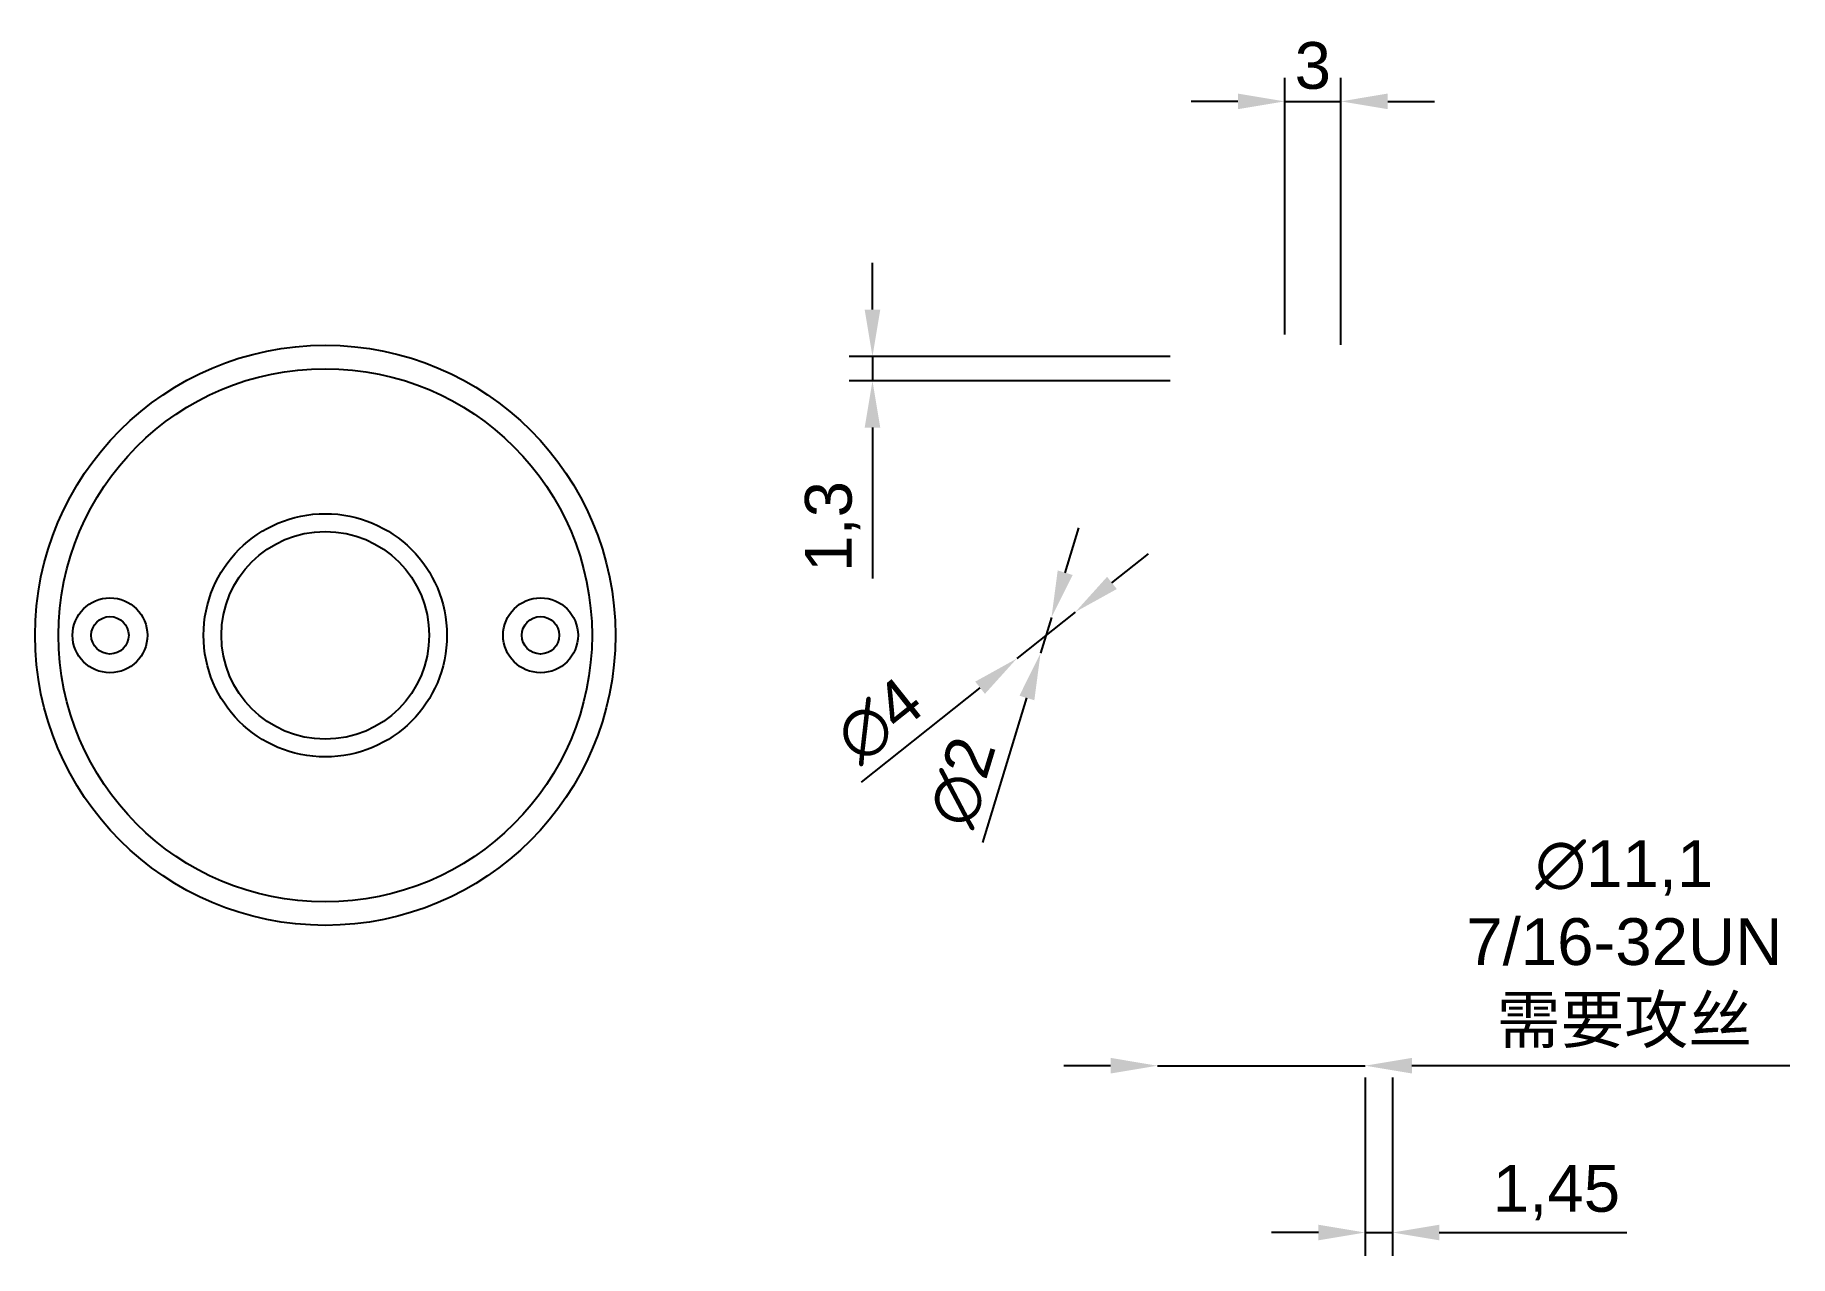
# Model space of a CAD drawing. Header units: millimetres. Extents: x -65.5 to 28.2, y -33.2 to 32.1.
import ezdxf

# ---------------------------------------------------------------- set-up
doc = ezdxf.new("R2010")
doc.units = ezdxf.units.MM
doc.styles.get("Standard").update_dxf_attribs({"font": 'arial.ttf'})
doc.dimstyles.new('ISO-25', dxfattribs={"dimtxt": 2.5, "dimasz": 2.5, "dimexe": 1.25, "dimexo": 0.625, "dimtad": 1, "dimtxsty": 'Standard', "dimcen": 2.5, "dimadec": 0, "dimazin": 0, "dimtfac": 1, "dimtmove": 0, "dimatfit": 3, "dimfxl": 1, "dimarcsym": 0})

# ---------------------------------------------------------------- blocks, each defined once
blk = doc.blocks.new('*D3')
at = {"color": 0, "lineweight": -2, "transparency": 16777216}
for p, q in [((-8.048, -23), (-10.548, -23)), ((-5.548, -23), (5.548, -23)), ((28.235, -23), (8.048, -23))]:
    blk.add_line(p, q, dxfattribs=at)
at = {"color": 0, "transparency": 16777216}
for points in [[(-8.048, -22.583), (-8.048, -23.417), (-5.548, -23)], [(8.048, -22.583), (8.048, -23.417), (5.548, -23)]]:
    blk.add_solid(points, dxfattribs=at)
at = {"layer": 'Defpoints', "color": 0, "transparency": 16777216}
for p in [(-5.548, -23, -0.154), (5.548, -23, 0.154)]:
    blk.add_point(p, dxfattribs=at)
at = {"color": 0, "transparency": 16777216, "insert": (19.392, -16.507), "char_height": 2.5, "width": 17.26266, "attachment_point": 5}
blk.add_mtext('∅11,1\\P7/16-32UN\\P{\\fSimSun|b0|i0|c134|p2;需要攻丝}', dxfattribs=at)
blk = doc.blocks.new('*D5')
at = {"color": 0, "lineweight": -2, "transparency": 16777216}
for p, q in [((-7.978, 2.801), (-6.022, 4.358)), ((-9.935, 1.245), (-13.065, -1.245)), ((-21.36, -7.843), (-15.022, -2.801))]:
    blk.add_line(p, q, dxfattribs=at)
at = {"color": 0, "transparency": 16777216}
for points in [[(-8.238, 3.127), (-7.719, 2.475), (-9.935, 1.245)], [(-15.281, -2.475), (-14.762, -3.127), (-13.065, -1.245)]]:
    blk.add_solid(points, dxfattribs=at)
at = {"layer": 'Defpoints', "color": 0, "transparency": 16777216}
for p in [(-9.935, 1.245), (-13.065, -1.245)]:
    blk.add_point(p, dxfattribs=at)
at = {"color": 0, "transparency": 16777216, "insert": (-20.396, -4.557), "char_height": 2.5, "attachment_point": 5, "rotation": 38.49932}
blk.add_mtext('∅4', dxfattribs=at)
blk = doc.blocks.new('*D6')
at = {"color": 0, "lineweight": -2, "transparency": 16777216}
for p, q in [((1.25, 16.075), (1.25, 29.784)), ((4.25, 15.531), (4.25, 29.784)), ((-1.25, 28.534), (-3.75, 28.534)), ((1.25, 28.534), (4.25, 28.534)), ((6.75, 28.534), (9.25, 28.534))]:
    blk.add_line(p, q, dxfattribs=at)
at = {"color": 0, "transparency": 16777216}
for points in [[(-1.25, 28.951), (-1.25, 28.118), (1.25, 28.534)], [(6.75, 28.951), (6.75, 28.118), (4.25, 28.534)]]:
    blk.add_solid(points, dxfattribs=at)
at = {"layer": 'Defpoints', "color": 0, "transparency": 16777216}
for p in [(4.25, 28.534), (1.25, 15.45, -7), (4.25, 14.906, -7)]:
    blk.add_point(p, dxfattribs=at)
at = {"color": 0, "transparency": 16777216, "insert": (2.75, 30.437), "char_height": 2.5, "attachment_point": 5}
blk.add_mtext('3', dxfattribs=at)
blk = doc.blocks.new('*D7')
at = {"color": 0, "lineweight": -2, "transparency": 16777216}
for p, q in [((-10.478, 3.347), (-9.747, 5.738)), ((-11.208, 0.956), (-11.792, -0.956)), ((-14.883, -11.078), (-12.522, -3.347))]:
    blk.add_line(p, q, dxfattribs=at)
at = {"color": 0, "transparency": 16777216}
for points in [[(-10.876, 3.469), (-10.079, 3.226), (-11.208, 0.956)], [(-12.921, -3.226), (-12.124, -3.469), (-11.792, -0.956)]]:
    blk.add_solid(points, dxfattribs=at)
at = {"layer": 'Defpoints', "color": 0, "transparency": 16777216}
for p in [(-11.208, 0.956, -1.25), (-11.792, -0.956, -1.25)]:
    blk.add_point(p, dxfattribs=at)
at = {"color": 0, "transparency": 16777216, "insert": (-15.953, -7.832), "char_height": 2.5, "attachment_point": 5, "rotation": 73.01712}
blk.add_mtext('∅2', dxfattribs=at)
blk = doc.blocks.new('*D9')
at = {"color": 0, "lineweight": -2, "transparency": 16777216}
for p, q in [((-20.77, 17.406), (-20.77, 19.906)), ((-4.875, 14.906), (-22.02, 14.906)), ((-20.77, 14.906), (-20.77, 13.601)), ((-4.875, 13.601), (-22.02, 13.601)), ((-20.77, 11.101), (-20.77, 3.035))]:
    blk.add_line(p, q, dxfattribs=at)
at = {"color": 0, "transparency": 16777216}
for points in [[(-21.187, 17.406), (-20.353, 17.406), (-20.77, 14.906)], [(-21.187, 11.101), (-20.353, 11.101), (-20.77, 13.601)]]:
    blk.add_solid(points, dxfattribs=at)
at = {"layer": 'Defpoints', "color": 0, "transparency": 16777216}
for p in [(-4.25, 14.906, -7), (-20.77, 13.601), (-4.25, 13.601, -7)]:
    blk.add_point(p, dxfattribs=at)
at = {"color": 0, "transparency": 16777216, "insert": (-22.898, 5.818), "char_height": 2.5, "attachment_point": 5, "rotation": 90}
blk.add_mtext('1,3', dxfattribs=at)
blk = doc.blocks.new('*D10')
at = {"color": 0, "lineweight": -2, "transparency": 16777216}
for p, q in [((5.548, -23.625), (5.548, -33.165)), ((7.003, -23.625), (7.003, -33.165)), ((3.048, -31.915), (0.548, -31.915)), ((5.548, -31.915), (7.003, -31.915)), ((9.503, -31.915), (19.53, -31.915))]:
    blk.add_line(p, q, dxfattribs=at)
at = {"color": 0, "transparency": 16777216}
for points in [[(3.048, -31.498), (3.048, -32.331), (5.548, -31.915)], [(9.503, -31.498), (9.503, -32.331), (7.003, -31.915)]]:
    blk.add_solid(points, dxfattribs=at)
at = {"layer": 'Defpoints', "color": 0, "transparency": 16777216}
for p in [(5.548, -23), (7.003, -23), (7.003, -31.915)]:
    blk.add_point(p, dxfattribs=at)
at = {"color": 0, "transparency": 16777216, "insert": (15.766, -29.787), "char_height": 2.5, "attachment_point": 5}
blk.add_mtext('1,45', dxfattribs=at)

msp = doc.modelspace()

# ---------------------------------------------------------------- linework, layer by layer
for centre, radius in [((-50, 0), 15.5), ((-50, 0), 14.25), ((-50, 0), 6.5), ((-50, 0), 5.55), ((-61.5, 0), 2), ((-38.5, 0), 2), ((-61.5, 0), 1), ((-38.5, 0), 1)]:
    msp.add_circle(centre, radius)

# ---------------------------------------------------------------- dimensions: what is measured, and where the dimension line sits
for base, p1, p2, picture, middle in [((4.25, 28.534), (1.25, 15.45, -7), (4.25, 14.906, -7), '*D6', (2.75, 30.437)), ((7.0028, -31.9145), (5.5479, -23), (7.0028, -23), '*D10', (15.7665, -29.7871))]:
    dim = msp.add_linear_dim(base=base, p1=p1, p2=p2, dimstyle='ISO-25')
    dim.commit()
    dim.dimension.update_dxf_attribs({"geometry": picture, "text_midpoint": middle})
dim = msp.add_linear_dim(base=(-20.7702, 13.6015), p1=(-4.25, 14.906, -7), p2=(-4.25, 13.6015, -7), angle=90, dimstyle='ISO-25')
dim.commit()
dim.dimension.update_dxf_attribs({"geometry": '*D9', "text_midpoint": (-22.8976, 5.8184)})
dim = msp.add_diameter_dim_2p(p1=(-11.208, 0.956, -1.25), p2=(-11.792, -0.956, -1.25), dimstyle='ISO-25')
dim.commit()
dim.dimension.update_dxf_attribs({"geometry": '*D7', "text_midpoint": (-14.068, -8.408)})
dim = msp.add_diameter_dim_2p(p1=(-9.935, 1.245), p2=(-13.065, -1.245), dimstyle='ISO-25')
dim.commit()
dim.dimension.update_dxf_attribs({"geometry": '*D5', "text_midpoint": (-19.169, -6.1), "dimtype": 163})
dim = msp.add_diameter_dim_2p(p1=(-5.548, -23, -0.154), p2=(5.548, -23, 0.154), text='<>\\P7/16-32UN\\P{\\fSimSun|b0|i0|c134|p2;需要攻丝}', dimstyle='ISO-25')
dim.commit()
dim.dimension.update_dxf_attribs({"geometry": '*D3', "text_midpoint": (19.392, -23), "dimtype": 163})

doc.saveas('drawing.dxf')
